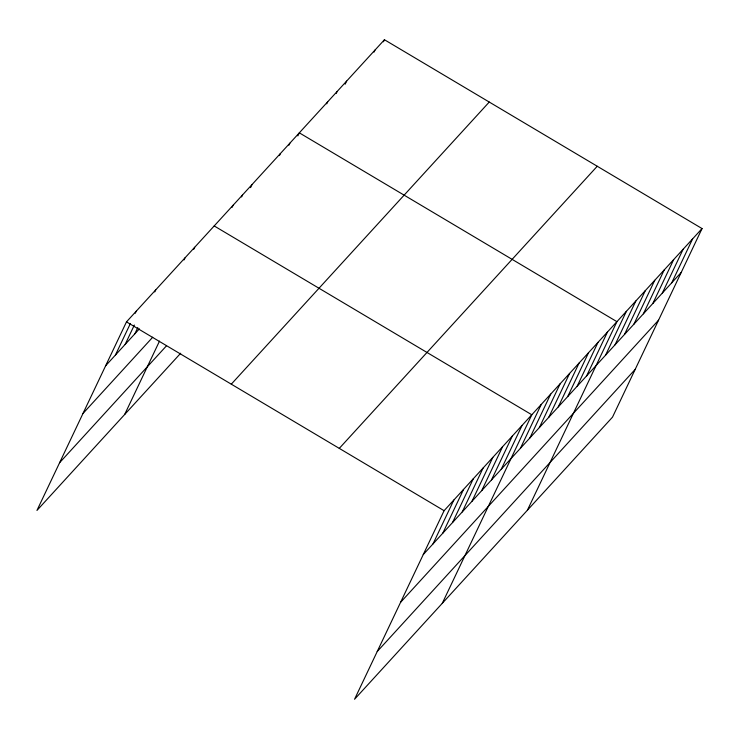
<?xml version="1.0" encoding="UTF-8"?>
<svg xmlns="http://www.w3.org/2000/svg" width="739" height="739" viewBox="0 0 739 739"><rect width="100%" height="100%" fill="white"/><g stroke="black" fill="none" stroke-linecap="round" stroke-linejoin="round"><path stroke-width="1.11" d="M702.05 228.563L444.093 510.695L354.554 699.26L612.511 417.138L702.05 228.563L384.446 39.74L126.489 321.862L36.95 510.437L180.676 353.233M115.404 355.08L130.424 323.451M135.265 313.244L136.235 311.211M125.15 344.42L134.35 325.031M134.895 333.76L137.796 327.636M154.756 291.933L155.726 289.891M183.993 259.952L184.962 257.92M193.738 249.302L194.708 247.26M124.651 414.505L159.495 341.132M232.138 207.29L233.108 205.248M241.598 196.953L242.568 194.911M250.576 187.623L252.027 184.565M279.434 155.569L280.404 153.527M288.894 145.223L289.864 143.181M297.863 135.902L299.323 132.835L616.926 321.668L527.387 510.233M326.721 103.848L327.691 101.806M336.18 93.502L337.15 91.46M345.159 84.172L346.609 81.114M374.017 52.118L374.987 50.086M383.476 41.781L384.446 39.74M433.008 543.904L453.838 500.035M442.753 533.253L463.584 489.375M452.499 522.593L473.329 478.724M462.244 511.933L483.075 468.064M471.99 501.273L492.821 457.404M481.736 490.613L502.566 446.744M491.481 479.962L512.312 436.084M501.227 469.302L522.057 425.433M442.264 603.338L531.803 414.773L214.19 225.94M520.422 448.296L541.253 404.427M529.881 437.95L550.712 394.081M539.341 427.604L560.171 383.735M548.8 417.267L569.63 373.389M558.259 406.921L579.09 363.052M567.718 396.575L588.549 352.706M577.177 386.229L598.008 342.36M586.637 375.883L607.467 332.014M605.555 355.191L626.386 311.322M615.014 344.854L635.845 300.976M624.464 334.508L645.304 290.639M633.923 324.162L654.754 280.293M643.383 313.816L664.213 269.947M652.842 303.47L673.672 259.601M662.301 293.124L683.132 249.255M671.76 282.778L692.591 238.909M105.659 365.74L139.394 328.846M82.98 413.489L152.696 337.243M59.628 462.679L166.247 346.074M231.298 384.178L489.255 102.047M339.284 448.379L597.241 166.257M423.262 554.564L681.219 272.432M400.593 602.313L658.541 320.19M377.232 651.512L635.189 369.38M126.489 321.862L444.093 510.695"/></g></svg>
